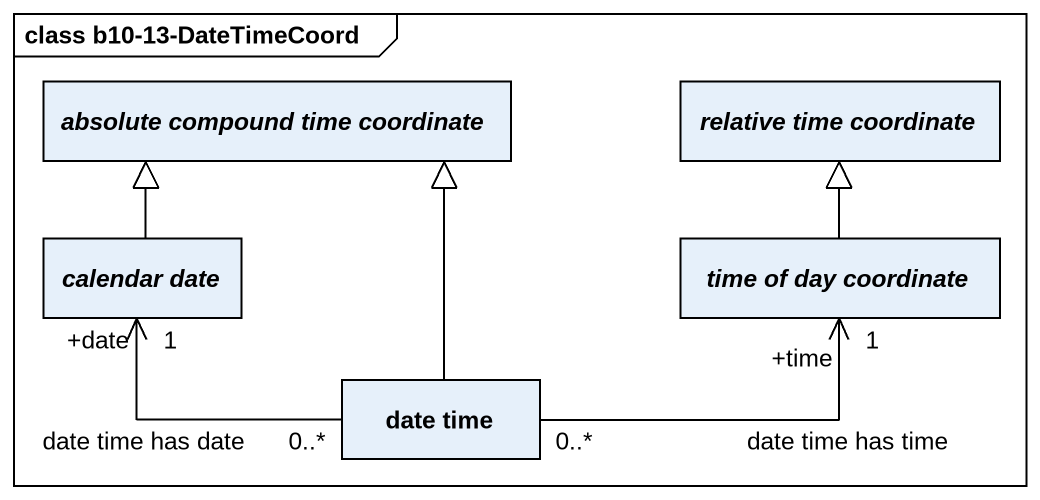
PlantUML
@startuml
mainframe class b10-13-DateTimeCoord
hide circle
hide empty members
abstract class "absolute compound time coordinate" as absolute_compound_time
abstract class "relative time coordinate" as relative_time_coordinate
abstract class "calendar date" as calendar_date
abstract class "time of day coordinate" as time_of_day_coordinate
class "date time" as date_time
calendar_date -up-|> absolute_compound_time
time_of_day_coordinate -up-|> relative_time_coordinate
date_time -up-|> absolute_compound_time
date_time "0..*" -left-> "+date\n1" calendar_date : date time has date
date_time "0..*" -right-> "+time\n1" time_of_day_coordinate : date time has time
@enduml
